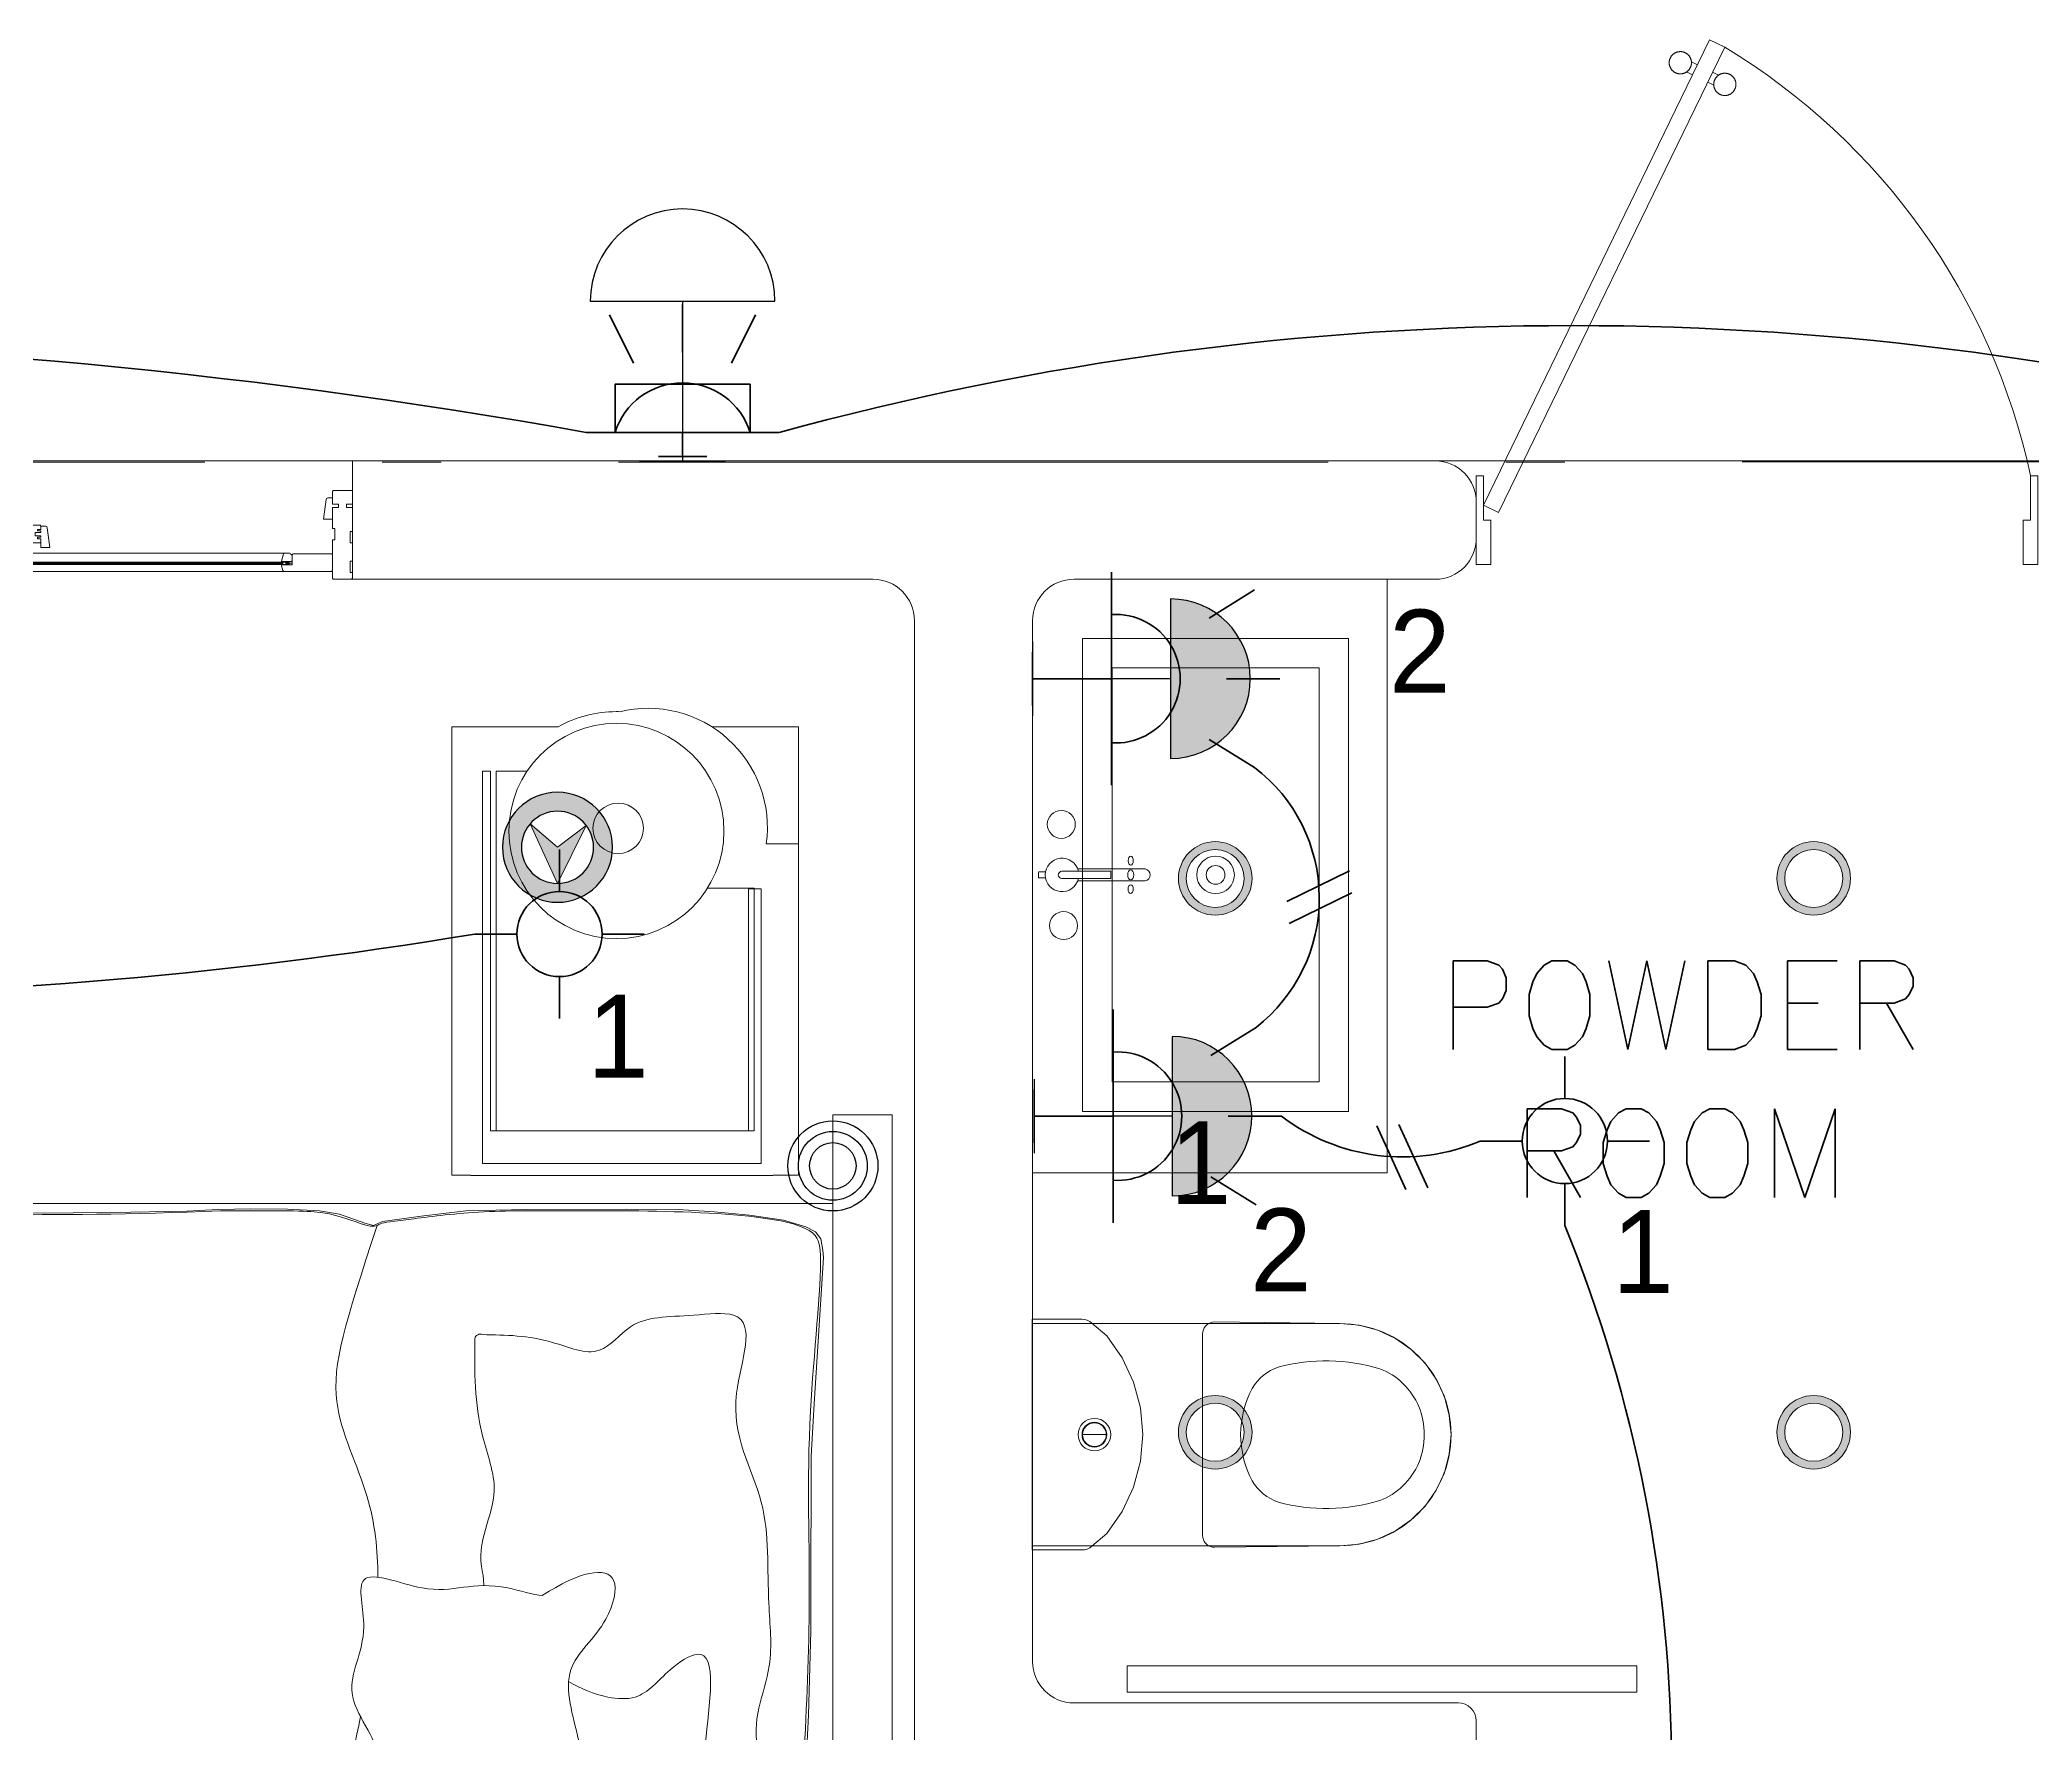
# Model space of a CAD drawing. Header units: metres. Extents: x 14 to 2416, y -346 to 476.
# Drawn here: x 47.873 to 51.242, y -72.777 to -69.914 of the extents above; entities that cross this region are included whole.
import ezdxf

# ---------------------------------------------------------------- set-up
doc = ezdxf.new("R2010")
doc.units = ezdxf.units.M
doc.linetypes.add('0', pattern=[0])
doc.linetypes.add('ACAD_ISO10W100', pattern=[18, 12, -3, 0, -3])
doc.layers.get('0').update_dxf_attribs({"linetype": '0', "lineweight": 20})
doc.layers.add('1', color=1, linetype='Continuous')
doc.layers.add('MAVA Luminarias', color=1, linetype='Continuous')
for name, color, linetype, lineweight in [('A-ANNO-TEXT', 20, 'Continuous', 13), ('A-DOOR', 35, 'Continuous', 5), ('A-WALL', 250, 'Continuous', 20), ('baños', 251, 'Continuous', 0), ('cristales', 131, 'Continuous', 0), ('E Salida Luces', 22, 'Continuous', 40), ('E Tuberia Emp Losa', 22, 'Continuous', 40), ('MAVA', 1, 'Continuous', 15), ('MAVA -LUMINARIAS', 1, 'Continuous', 18), ('MOBILIARIOS', 252, 'Continuous', 0), ('piso', 253, 'Continuous', 0), ('SE-2', 252, 'Continuous', 9), ('textos', 7, 'Continuous', 0)]:
    doc.layers.add(name, color=color, linetype=linetype, lineweight=lineweight)
doc.layers.add('SOLAR', color=7, linetype='ACAD_ISO10W100', lineweight=9, true_color=0xff1414)
doc.styles.add('CENTURY GOTHIC', font='GOTHIC.TTF')
doc.styles.get("Standard").update_dxf_attribs({"font": 'arial.ttf', "height": 0.1875})

# ---------------------------------------------------------------- blocks, each defined once
blk = doc.blocks.new('downlight')
at = {"layer": 'MAVA -LUMINARIAS'}
h = blk.add_hatch(color=3, dxfattribs=at)
h.dxf.hatch_style = 1
h.paths.add_polyline_path([(-5.416, -22.4571, 1), (-5.2917, -22.4571, 1)])
h.paths.add_polyline_path([(-5.3048, -22.4571, -1), (-5.4029, -22.4571, -1)], flags=16)
at = {"layer": 'MAVA -LUMINARIAS', "color": 3}
for radius in [0.0622, 0.049]:
    blk.add_circle((-5.3539, -22.4571), radius, dxfattribs=at)
blk = doc.blocks.new('dl ip')
at = {"layer": 'MAVA', "true_color": 0xf8991e, "transparency": 33554687}
h = blk.add_hatch(color=30, dxfattribs=at)
h.dxf.hatch_style = 1
h.paths.add_polyline_path([(94.7574, -111.2088), (94.7109, -111.2482), (94.6624, -111.2113), (94.7109, -111.3092)])
at = {"layer": 'MAVA Luminarias', "linetype": 'Continuous', "true_color": 0xf8991e}
h = blk.add_hatch(color=30, dxfattribs=at)
h.paths.add_polyline_path([(94.618, -111.2482, 1), (94.8039, -111.2482, 1)])
h.paths.add_polyline_path([(94.7719, -111.2482, -1), (94.6499, -111.2482, -1)], flags=16)
at = {"layer": 'MAVA', "color": 30, "true_color": 0xf8991e}
for p, q in [((94.7109, -111.2482), (94.6624, -111.2113)), ((94.6624, -111.2113), (94.7109, -111.3092)), ((94.7109, -111.3092), (94.7574, -111.2088)), ((94.7574, -111.2088), (94.7109, -111.2482))]:
    blk.add_line(p, q, dxfattribs=at)
at = {"layer": 'MAVA Luminarias', "color": 30, "linetype": 'Continuous', "true_color": 0xf8991e}
for radius in [0.093, 0.061]:
    blk.add_circle((94.7109, -111.2482), radius, dxfattribs=at)
blk = doc.blocks.new('SCONCE 1')
at = {"layer": 'MAVA Luminarias', "color": 5, "linetype": 'Continuous'}
for p, q in [((-1.3737, 0.6794), (-1.3737, 1.191)), ((-0.9314, 0.8161), (-0.9314, 1.0543)), ((-1.3737, 0.9352), (-0.9314, 0.9352))]:
    blk.add_line(p, q, dxfattribs=at)
blk.add_arc((-1.3737, 0.9352), 0.2558, 90, 270, dxfattribs=at)
blk = doc.blocks.new('SCONCE 2')
at = {"layer": 'MAVA Luminarias', "linetype": 'Continuous'}
blk.add_hatch(color=1, dxfattribs=at).paths.add_polyline_path([(0.3422, -0.2405, 1), (-0.169, -0.2405)])
at = {"layer": 'MAVA Luminarias', "color": 1, "linetype": 'Continuous'}
for p, q in [((-0.169, -0.2405), (0.3422, -0.2405)), ((0.0866, -0.2405), (0.0866, -0.6823)), ((-0.0323, -0.6823), (0.2056, -0.6823))]:
    blk.add_line(p, q, dxfattribs=at)
blk.add_arc((0.0866, -0.2405), 0.2556, 0, 180, dxfattribs=at)
blk = doc.blocks.new('Caroma_ToiletSuites')
at = {"layer": 'baños'}
for p, q in [((0, 708), (-32.6, 705.1)), ((32.6, 705.1), (0, 708)), ((-94, 682.8), (-120.8, 664)), ((-64.3, 696.7), (-94, 682.8)), ((-32.6, 705.1), (-64.3, 696.7)), ((64.3, 696.7), (32.6, 705.1)), ((94, 682.8), (64.3, 696.7)), ((120.8, 664), (94, 682.8)), ((-144, 640.8), (-162.8, 614)), ((-120.8, 664), (-144, 640.8)), ((144, 640.8), (120.8, 664)), ((162.8, 614), (144, 640.8)), ((-162.8, 614), (-176.7, 584.3)), ((176.7, 584.3), (162.8, 614)), ((-176.7, 584.3), (-185.1, 552.6)), ((185.1, 552.6), (176.7, 584.3)), ((-185.1, 552.6), (-188, 520)), ((188, 520), (185.1, 552.6)), ((-188, 520), (-190.5, 308)), ((-188, 0), (-188, 520)), ((188, 520), (188, 0)), ((190.5, 308), (188, 520)), ((-190.5, 308), (-190.2, 304.5)), ((-190.2, 304.5), (-189.3, 301.2)), ((189.3, 301.2), (190.2, 304.5)), ((190.2, 304.5), (190.5, 308)), ((-189.3, 301.2), (-187.8, 298)), ((-187.8, 298), (-185.8, 295.1)), ((-185.8, 295.1), (-183.4, 292.7)), ((-183.4, 292.7), (-180.5, 290.7)), ((-180.5, 290.7), (-177.3, 289.2)), ((-177.3, 289.2), (-174, 288.3)), ((-174, 288.3), (-170.5, 288)), ((-170.5, 288), (170.5, 288)), ((170.5, 288), (174, 288.3)), ((174, 288.3), (177.3, 289.2)), ((177.3, 289.2), (180.5, 290.7)), ((180.5, 290.7), (183.4, 292.7)), ((183.4, 292.7), (185.8, 295.1)), ((185.8, 295.1), (187.8, 298)), ((187.8, 298), (189.3, 301.2)), ((-88.9, 171.3), (-130, 152.2)), ((-45.1, 183.1), (-88.9, 171.3)), ((0, 187), (-45.1, 183.1)), ((45.1, 183.1), (0, 187)), ((88.9, 171.3), (45.1, 183.1)), ((130, 152.2), (88.9, 171.3)), ((-130, 152.2), (-167.1, 126.2)), ((167.1, 126.2), (130, 152.2)), ((-167.1, 126.2), (-188.7, 100.9)), ((0, 85), (0, 125)), ((188.7, 100.9), (167.1, 126.2)), ((-194.6, 88.2), (-195, 83.5)), ((-195, 83.5), (-195, 0)), ((-193.4, 92.7), (-194.6, 88.2)), ((-191.4, 97), (-193.4, 92.7)), ((-188.7, 100.9), (-191.4, 97)), ((191.4, 97), (188.7, 100.9)), ((193.4, 92.7), (191.4, 97)), ((194.6, 88.2), (193.4, 92.7)), ((195, 83.5), (194.6, 88.2)), ((195, 0), (195, 83.5)), ((-195, 0), (195, 0)), ((188, 0), (-188, 0))]:
    blk.add_line(p, q, dxfattribs=at)
for centre, radius, start, end in [((0, 520), 188, 0, 180), ((-2.7, 547.4), 115.2, 88.6565, 137.0404), ((2.7, 547.4), 115.2, 42.9609, 91.3415), ((-18.8, 556.1), 97.6, 134.3372, 160.9897), ((18.8, 556.1), 97.6, 19.01, 45.6643), ((183, 496.7), 307.9, 162.7713, 195.2143), ((-183, 496.7), 307.9, 344.7852, 17.2286), ((-36.1, 442.4), 82.4, 198.763, 239.3582), ((36.1, 442.4), 82.4, 300.6412, 341.2351), ((2.9, 529.9), 177.9, 242.916, 269.0659), ((-2.9, 529.9), 177.9, 270.9339, 297.0836), ((0, 105), 27.5, 0, 180), ((0, 105), 27.5, 180, 0), ((0, 105), 21, 0, 180), ((0, 105), 21, 180, 0), ((0, 105), 20, 0, 180), ((0, 105), 20, 180, 0)]:
    blk.add_arc(centre, radius, start, end, dxfattribs=at)
blk = doc.blocks.new('puerta 1.00')
at = {"layer": 'A-DOOR'}
for p, q in [((-0.15, -0.0125), (-0.9369, -0.3949)), ((-0.1376, -0.038), (-0.15, -0.0125)), ((-0.1376, -0.038), (-0.9245, -0.4204)), ((-0.8946, -0.3743), (-0.8996, -0.3641)), ((-0.8777, -0.3661), (-0.8826, -0.3559)), ((-0.9369, -0.3949), (-0.9245, -0.4204)), ((-0.8822, -0.3998), (-0.8772, -0.4101)), ((-0.8653, -0.3916), (-0.8603, -0.4018))]:
    blk.add_line(p, q, dxfattribs=at)
for points in [[(-0.05, 0), (-0.05, -0.025), (-0.125, -0.025), (-0.125, -0.0125), (-0.2, -0.0125), (-0.2, 0), (-0.05, 0)], [(-0.05, -0.95), (-0.05, -0.925), (-0.125, -0.925), (-0.125, -0.9375), (-0.2, -0.9375), (-0.2, -0.95), (-0.05, -0.95)]]:
    blk.add_lwpolyline(points, dxfattribs=at)
blk.add_arc((0.0366, 0.1602), 1.1229, 211.1336, 257.8343, dxfattribs=at)
for points in [[(-0.8982, -0.3642), (-0.9033, -0.3642), (-0.912, -0.3591), (-0.917, -0.3504), (-0.917, -0.3403), (-0.912, -0.3316), (-0.9033, -0.3265), (-0.8932, -0.3265), (-0.8844, -0.3316), (-0.8794, -0.3403), (-0.8794, -0.3504), (-0.8844, -0.3591), (-0.8932, -0.3642), (-0.8982, -0.3642)], [(-0.8617, -0.4394), (-0.8667, -0.4394), (-0.8754, -0.4344), (-0.8805, -0.4256), (-0.8805, -0.4156), (-0.8754, -0.4068), (-0.8667, -0.4018), (-0.8566, -0.4018), (-0.8479, -0.4068), (-0.8428, -0.4156), (-0.8428, -0.4257), (-0.8479, -0.4344), (-0.8566, -0.4394), (-0.8617, -0.4394)]]:
    blk.add_open_spline(points, degree=2, dxfattribs=at)
blk = doc.blocks.new('Fenton Bead')
at = {"color": 7}
blk.add_lwpolyline([(2.1, 12.5, -0.341999), (0.2, 11), (0, 10.7), (0, 1), (1, 0), (18, 0), (18, 0.5), (14.7, 12.9, 0.339454), (13.2, 14), (4.1, 14, 0.341999)], format="xyb", close=True, dxfattribs=at)
blk = doc.blocks.new('A$Cc8a12148')
at = {"layer": 'SE-2', "lineweight": 0}
for p, q in [((0.005, 0.0777), (0.005, 0.0975)), ((0.005, 0.0975), (0.0297, 0.0975)), ((0.0201, 0.0825), (0.005, 0.0825))]:
    blk.add_line(p, q, dxfattribs=at)
for points in [[(0, 0.1147), (0, 0.0652), (0.005, 0.0652), (0.005, 0.1147)], [(0.0297, 0.0975), (0.0201, 0.0975), (0.0201, 0.0002), (0.0297, 0.0002)]]:
    blk.add_lwpolyline(points, close=True, dxfattribs=at)
blk = doc.blocks.new('A$C920d5985')
at = {"layer": 'A-DOOR', "color": 7}
for p, q in [((0.0325, 0.15), (0, 0.15)), ((0, 0.15), (0, 0.127)), ((0.034, 0.1485), (0.0325, 0.15)), ((0.034, 0.127), (0.034, 0.1485)), ((0.0417, 0.1375), (0.034, 0.1375)), ((2.7583, 0.1375), (2.766, 0.1375)), ((2.766, 0.1485), (2.7675, 0.15)), ((2.766, 0.127), (2.766, 0.1485)), ((2.7675, 0.15), (2.8, 0.15)), ((2.8, 0.15), (2.8, 0.127)), ((0, 0.127), (0.01, 0.127)), ((0.01, 0.121), (0, 0.121)), ((0, 0.121), (0, 0.0805)), ((0.01, 0.127), (0.01, 0.121)), ((0.024, 0.121), (0.024, 0.127)), ((0.024, 0.127), (0.034, 0.127)), ((0.034, 0.121), (0.024, 0.121)), ((0.034, 0.0855), (0.034, 0.121)), ((0.034, 0.1015), (0.049, 0.1015)), ((0.049, 0.1015), (0.0447, 0.1347)), ((2.751, 0.1015), (2.7553, 0.1347)), ((2.766, 0.1015), (2.751, 0.1015)), ((2.776, 0.127), (2.766, 0.127)), ((2.766, 0.0855), (2.766, 0.121)), ((2.766, 0.121), (2.776, 0.121)), ((2.776, 0.121), (2.776, 0.127)), ((2.8, 0.127), (2.79, 0.127)), ((2.79, 0.127), (2.79, 0.121)), ((2.79, 0.121), (2.8, 0.121)), ((2.8, 0.121), (2.8, 0.0805)), ((0, 0.0805), (0.004, 0.0805)), ((0.004, 0.0805), (0.004, 0.0615)), ((0.03, 0.0665), (0.03, 0.0855)), ((0.03, 0.0855), (0.034, 0.0855)), ((0.5118, 0.0537), (0.5161, 0.0869)), ((0.5191, 0.0897), (0.5268, 0.0897)), ((0.5268, 0.0897), (0.5283, 0.0912)), ((0.5268, 0.0842), (0.5268, 0.0897)), ((0.5328, 0.0842), (0.5268, 0.0842)), ((0.5268, 0.0792), (0.5268, 0.0815)), ((0.5268, 0.0815), (0.5328, 0.0815)), ((0.5368, 0.0792), (0.5268, 0.0792)), ((0.5268, 0.0712), (0.5268, 0.0732)), ((0.5268, 0.0732), (0.5368, 0.0732)), ((0.5328, 0.0712), (0.5268, 0.0712)), ((0.5268, 0.0627), (0.5268, 0.0685)), ((0.5268, 0.0685), (0.5328, 0.0685)), ((0.5283, 0.0912), (0.6089, 0.0912)), ((0.5328, 0.0815), (0.5328, 0.0842)), ((0.5328, 0.0685), (0.5328, 0.0712)), ((0.5368, 0.0732), (0.5368, 0.0792)), ((0.6123, 0.0802), (0.5948, 0.0802)), ((0.5948, 0.0802), (0.5948, 0.0627)), ((0.5948, 0.0772), (0.5998, 0.0772)), ((0.5948, 0.0772), (0.5998, 0.0772)), ((0.5998, 0.0792), (0.6058, 0.0752)), ((0.5998, 0.0752), (0.6058, 0.0792)), ((0.6089, 0.0912), (0.6108, 0.0898)), ((1.1453, 0.0912), (0.6089, 0.0912)), ((0.6108, 0.0898), (0.6128, 0.0817)), ((0.6128, 0.0807), (0.6123, 0.0802)), ((0.6128, 0.0817), (0.6128, 0.0807)), ((1.1434, 0.0898), (1.1414, 0.0817)), ((1.1414, 0.0817), (1.1414, 0.0807)), ((1.1414, 0.0807), (1.1419, 0.0802)), ((1.1419, 0.0802), (1.1594, 0.0802)), ((1.1453, 0.0912), (1.1434, 0.0898)), ((1.2259, 0.0912), (1.1453, 0.0912)), ((1.1544, 0.0792), (1.1484, 0.0752)), ((1.1544, 0.0752), (1.1484, 0.0792)), ((1.1594, 0.0772), (1.1544, 0.0772)), ((1.1594, 0.0772), (1.1544, 0.0772)), ((1.1594, 0.0802), (1.1594, 0.0627)), ((1.2274, 0.0897), (1.2259, 0.0912)), ((1.2274, 0.0627), (1.2274, 0.0897)), ((1.5726, 0.0897), (1.5741, 0.0912)), ((1.5726, 0.0627), (1.5726, 0.0897)), ((1.5741, 0.0912), (1.6547, 0.0912)), ((1.6581, 0.0802), (1.6406, 0.0802)), ((1.6406, 0.0802), (1.6406, 0.0627)), ((1.6406, 0.0772), (1.6456, 0.0772)), ((1.6406, 0.0772), (1.6456, 0.0772)), ((1.6456, 0.0792), (1.6516, 0.0752)), ((1.6456, 0.0752), (1.6516, 0.0792)), ((1.6547, 0.0912), (1.6566, 0.0898)), ((1.6547, 0.0912), (2.1911, 0.0912)), ((1.6566, 0.0898), (1.6586, 0.0817)), ((1.6586, 0.0807), (1.6581, 0.0802)), ((1.6586, 0.0817), (1.6586, 0.0807)), ((2.1892, 0.0898), (2.1872, 0.0817)), ((2.1872, 0.0817), (2.1872, 0.0807)), ((2.1872, 0.0807), (2.1877, 0.0802)), ((2.1877, 0.0802), (2.2052, 0.0802)), ((2.1911, 0.0912), (2.1892, 0.0898)), ((2.2717, 0.0912), (2.1911, 0.0912)), ((2.2002, 0.0792), (2.1942, 0.0752)), ((2.2002, 0.0752), (2.1942, 0.0792)), ((2.2052, 0.0772), (2.2002, 0.0772)), ((2.2052, 0.0772), (2.2002, 0.0772)), ((2.2052, 0.0802), (2.2052, 0.0627)), ((2.2632, 0.0732), (2.2632, 0.0792)), ((2.2632, 0.0792), (2.2732, 0.0792)), ((2.2732, 0.0732), (2.2632, 0.0732)), ((2.2672, 0.0815), (2.2672, 0.0842)), ((2.2672, 0.0842), (2.2732, 0.0842)), ((2.2732, 0.0815), (2.2672, 0.0815)), ((2.2672, 0.0685), (2.2672, 0.0712)), ((2.2672, 0.0712), (2.2732, 0.0712)), ((2.2732, 0.0685), (2.2672, 0.0685)), ((2.2732, 0.0897), (2.2717, 0.0912)), ((2.2732, 0.0842), (2.2732, 0.0897)), ((2.2809, 0.0897), (2.2732, 0.0897)), ((2.2732, 0.0792), (2.2732, 0.0815)), ((2.2732, 0.0712), (2.2732, 0.0732)), ((2.2732, 0.0627), (2.2732, 0.0685)), ((2.2882, 0.0537), (2.2839, 0.0869)), ((2.77, 0.0855), (2.766, 0.0855)), ((2.77, 0.0665), (2.77, 0.0855)), ((2.8, 0.0805), (2.796, 0.0805)), ((2.796, 0.0805), (2.796, 0.0615)), ((0.004, 0.0615), (0, 0.0615)), ((0, 0.0615), (0, 0.0305)), ((0.034, 0.0665), (0.03, 0.0665)), ((0.034, 0.0015), (0.034, 0.0665)), ((0.0355, 0.043), (0.034, 0.0415)), ((0.034, 0.0415), (0.034, 0.0357)), ((0.1005, 0.043), (0.0355, 0.043)), ((0.102, 0.0415), (0.1005, 0.043)), ((0.102, 0.024), (0.102, 0.0415)), ((0.6534, 0.044), (0.1152, 0.044)), ((0.5268, 0.0537), (0.5118, 0.0537)), ((0.5283, 0.0612), (0.5268, 0.0627)), ((0.5268, 0.0627), (0.5268, 0.0537)), ((0.5933, 0.0612), (0.5283, 0.0612)), ((0.5948, 0.0627), (0.5933, 0.0612)), ((0.608, 0.0602), (1.1462, 0.0602)), ((0.6667, 0.0415), (0.6682, 0.043)), ((0.6667, 0.024), (0.6667, 0.0415)), ((0.6682, 0.043), (0.7332, 0.043)), ((0.7347, 0.0357), (0.7287, 0.0357)), ((0.7287, 0.0357), (0.7287, 0.033)), ((0.7332, 0.043), (0.7347, 0.0415)), ((0.7347, 0.0415), (0.7347, 0.0505)), ((0.7347, 0.0505), (0.7497, 0.0505)), ((0.7347, 0.0415), (0.7347, 0.0357)), ((0.7497, 0.0505), (0.7454, 0.0173)), ((1.1594, 0.0627), (1.1609, 0.0612)), ((1.1609, 0.0612), (1.2259, 0.0612)), ((1.2259, 0.0612), (1.2274, 0.0627)), ((1.5741, 0.0612), (1.5726, 0.0627)), ((1.6391, 0.0612), (1.5741, 0.0612)), ((1.6406, 0.0627), (1.6391, 0.0612)), ((2.192, 0.0602), (1.6538, 0.0602)), ((2.0653, 0.0505), (2.0503, 0.0505)), ((2.0503, 0.0505), (2.0546, 0.0173)), ((2.0653, 0.0415), (2.0653, 0.0505)), ((2.0668, 0.043), (2.0653, 0.0415)), ((2.0653, 0.0415), (2.0653, 0.0357)), ((2.0653, 0.0357), (2.0713, 0.0357)), ((2.1318, 0.043), (2.0668, 0.043)), ((2.0713, 0.0357), (2.0713, 0.033)), ((2.1333, 0.0415), (2.1318, 0.043)), ((2.1333, 0.024), (2.1333, 0.0415)), ((2.1466, 0.044), (2.6848, 0.044)), ((2.2052, 0.0627), (2.2067, 0.0612)), ((2.2067, 0.0612), (2.2717, 0.0612)), ((2.2717, 0.0612), (2.2732, 0.0627)), ((2.2732, 0.0627), (2.2732, 0.0537)), ((2.2732, 0.0537), (2.2882, 0.0537)), ((2.698, 0.0415), (2.6995, 0.043)), ((2.698, 0.024), (2.698, 0.0415)), ((2.6995, 0.043), (2.7645, 0.043)), ((2.7645, 0.043), (2.766, 0.0415)), ((2.766, 0.0015), (2.766, 0.0665)), ((2.766, 0.0665), (2.77, 0.0665)), ((2.766, 0.0415), (2.766, 0.0357)), ((2.796, 0.0615), (2.8, 0.0615)), ((2.8, 0.0615), (2.8, 0.0305)), ((0, 0.0305), (0, 0.0305)), ((0.004, 0.0305), (0, 0.0305)), ((0.004, 0.0115), (0, 0.0115)), ((0, 0.0115), (0, 0.0015)), ((0, 0.0015), (0.0015, 0)), ((0.0015, 0), (0.0325, 0)), ((0.004, 0.0305), (0.004, 0.0115)), ((0.0325, 0), (0.034, 0.0015)), ((0.034, 0.0015), (0.034, 0.0165)), ((0.034, 0.0145), (0.0355, 0.013)), ((0.0355, 0.013), (0.1161, 0.013)), ((0.102, 0.027), (0.107, 0.027)), ((0.102, 0.027), (0.107, 0.027)), ((0.1195, 0.024), (0.102, 0.024)), ((0.107, 0.025), (0.113, 0.029)), ((0.107, 0.029), (0.113, 0.025)), ((0.1161, 0.013), (0.118, 0.0145)), ((0.1161, 0.013), (0.6525, 0.013)), ((0.118, 0.0145), (0.12, 0.0225)), ((0.12, 0.0235), (0.1195, 0.024)), ((0.12, 0.0225), (0.12, 0.0235)), ((0.6487, 0.0235), (0.6492, 0.024)), ((0.6487, 0.0225), (0.6487, 0.0235)), ((0.6507, 0.0145), (0.6487, 0.0225)), ((0.6492, 0.024), (0.6667, 0.024)), ((0.6525, 0.013), (0.6507, 0.0145)), ((0.7332, 0.013), (0.6525, 0.013)), ((0.6617, 0.025), (0.6557, 0.029)), ((0.6617, 0.029), (0.6557, 0.025)), ((0.6667, 0.027), (0.6617, 0.027)), ((0.6667, 0.027), (0.6617, 0.027)), ((0.7347, 0.031), (0.7247, 0.031)), ((0.7247, 0.031), (0.7247, 0.025)), ((0.7247, 0.025), (0.7347, 0.025)), ((0.7287, 0.033), (0.7347, 0.033)), ((0.7347, 0.0227), (0.7287, 0.0227)), ((0.7287, 0.0227), (0.7287, 0.02)), ((0.7287, 0.02), (0.7347, 0.02)), ((0.7347, 0.0145), (0.7332, 0.013)), ((0.7347, 0.033), (0.7347, 0.031)), ((0.7347, 0.025), (0.7347, 0.0227)), ((0.7347, 0.02), (0.7347, 0.0145)), ((0.7424, 0.0145), (0.7347, 0.0145)), ((2.0576, 0.0145), (2.0653, 0.0145)), ((2.0713, 0.033), (2.0653, 0.033)), ((2.0653, 0.033), (2.0653, 0.031)), ((2.0653, 0.031), (2.0753, 0.031)), ((2.0753, 0.025), (2.0653, 0.025)), ((2.0653, 0.025), (2.0653, 0.0227)), ((2.0653, 0.0227), (2.0713, 0.0227)), ((2.0713, 0.02), (2.0653, 0.02)), ((2.0653, 0.02), (2.0653, 0.0145)), ((2.0653, 0.0145), (2.0668, 0.013)), ((2.0668, 0.013), (2.1475, 0.013)), ((2.0713, 0.0227), (2.0713, 0.02)), ((2.0753, 0.031), (2.0753, 0.025)), ((2.1333, 0.027), (2.1383, 0.027)), ((2.1333, 0.027), (2.1383, 0.027)), ((2.1508, 0.024), (2.1333, 0.024)), ((2.1383, 0.025), (2.1443, 0.029)), ((2.1383, 0.029), (2.1443, 0.025)), ((2.1475, 0.013), (2.1493, 0.0145)), ((2.6839, 0.013), (2.1475, 0.013)), ((2.1493, 0.0145), (2.1513, 0.0225)), ((2.1513, 0.0235), (2.1508, 0.024)), ((2.1513, 0.0225), (2.1513, 0.0235)), ((2.68, 0.0235), (2.6805, 0.024)), ((2.68, 0.0225), (2.68, 0.0235)), ((2.682, 0.0145), (2.68, 0.0225)), ((2.6805, 0.024), (2.698, 0.024)), ((2.6839, 0.013), (2.682, 0.0145)), ((2.7645, 0.013), (2.6839, 0.013)), ((2.693, 0.025), (2.687, 0.029)), ((2.693, 0.029), (2.687, 0.025)), ((2.698, 0.027), (2.693, 0.027)), ((2.698, 0.027), (2.693, 0.027)), ((2.766, 0.0145), (2.7645, 0.013)), ((2.766, 0.0015), (2.766, 0.0165)), ((2.7675, 0), (2.766, 0.0015)), ((2.7985, 0), (2.7675, 0)), ((2.796, 0.0305), (2.796, 0.0115)), ((2.796, 0.0305), (2.8, 0.0305)), ((2.796, 0.0115), (2.8, 0.0115)), ((2.8, 0.0015), (2.7985, 0)), ((2.8, 0.0305), (2.8, 0.0305)), ((2.8, 0.0115), (2.8, 0.0015))]:
    blk.add_line(p, q, dxfattribs=at)
for points in [[(0.5948, 0.0772), (0.5998, 0.0772), (0.5998, 0.0772), (0.5948, 0.0772)], [(1.1544, 0.0752), (0.5998, 0.0752), (0.5998, 0.0792), (1.1544, 0.0792)], [(1.1544, 0.0792), (0.5998, 0.0792), (0.5998, 0.0752), (1.1544, 0.0752)], [(0.5998, 0.0792), (0.6058, 0.0792), (0.6058, 0.0752), (0.5998, 0.0752)], [(0.6123, 0.0802), (0.6003, 0.0802), (0.6003, 0.0792), (0.6123, 0.0792)], [(0.6123, 0.0752), (0.6003, 0.0752), (0.6003, 0.0742), (0.6123, 0.0742)], [(0.6058, 0.0792), (0.6108, 0.0792), (0.6108, 0.0752), (0.6058, 0.0752)], [(1.1419, 0.0802), (1.1539, 0.0802), (1.1539, 0.0792), (1.1419, 0.0792)], [(1.1419, 0.0752), (1.1539, 0.0752), (1.1539, 0.0742), (1.1419, 0.0742)], [(1.1484, 0.0792), (1.1434, 0.0792), (1.1434, 0.0752), (1.1484, 0.0752)], [(1.1544, 0.0792), (1.1484, 0.0792), (1.1484, 0.0752), (1.1544, 0.0752)], [(1.1594, 0.0772), (1.1544, 0.0772), (1.1544, 0.0772), (1.1594, 0.0772)], [(1.6406, 0.0772), (1.6456, 0.0772), (1.6456, 0.0772), (1.6406, 0.0772)], [(1.6456, 0.0792), (1.6516, 0.0792), (1.6516, 0.0752), (1.6456, 0.0752)], [(1.6456, 0.0752), (2.2002, 0.0752), (2.2002, 0.0792), (1.6456, 0.0792)], [(1.6456, 0.0792), (2.2002, 0.0792), (2.2002, 0.0752), (1.6456, 0.0752)], [(1.6581, 0.0802), (1.6461, 0.0802), (1.6461, 0.0792), (1.6581, 0.0792)], [(1.6581, 0.0752), (1.6461, 0.0752), (1.6461, 0.0742), (1.6581, 0.0742)], [(1.6516, 0.0792), (1.6566, 0.0792), (1.6566, 0.0752), (1.6516, 0.0752)], [(2.1877, 0.0802), (2.1997, 0.0802), (2.1997, 0.0792), (2.1877, 0.0792)], [(2.1877, 0.0752), (2.1997, 0.0752), (2.1997, 0.0742), (2.1877, 0.0742)], [(2.1942, 0.0792), (2.1892, 0.0792), (2.1892, 0.0752), (2.1942, 0.0752)], [(2.2002, 0.0792), (2.1942, 0.0792), (2.1942, 0.0752), (2.2002, 0.0752)], [(2.2052, 0.0772), (2.2002, 0.0772), (2.2002, 0.0772), (2.2052, 0.0772)], [(0.102, 0.027), (0.107, 0.027), (0.107, 0.027), (0.102, 0.027)], [(0.107, 0.025), (0.113, 0.025), (0.113, 0.029), (0.107, 0.029)], [(0.107, 0.029), (0.6617, 0.029), (0.6617, 0.025), (0.107, 0.025)], [(0.107, 0.025), (0.6617, 0.025), (0.6617, 0.029), (0.107, 0.029)], [(0.1195, 0.029), (0.1075, 0.029), (0.1075, 0.03), (0.1195, 0.03)], [(0.1195, 0.024), (0.1075, 0.024), (0.1075, 0.025), (0.1195, 0.025)], [(0.113, 0.025), (0.118, 0.025), (0.118, 0.029), (0.113, 0.029)], [(0.6492, 0.029), (0.6612, 0.029), (0.6612, 0.03), (0.6492, 0.03)], [(0.6492, 0.024), (0.6612, 0.024), (0.6612, 0.025), (0.6492, 0.025)], [(0.6557, 0.025), (0.6507, 0.025), (0.6507, 0.029), (0.6557, 0.029)], [(0.6617, 0.025), (0.6557, 0.025), (0.6557, 0.029), (0.6617, 0.029)], [(0.6667, 0.027), (0.6617, 0.027), (0.6617, 0.027), (0.6667, 0.027)], [(2.1333, 0.027), (2.1383, 0.027), (2.1383, 0.027), (2.1333, 0.027)], [(2.693, 0.029), (2.1383, 0.029), (2.1383, 0.025), (2.693, 0.025)], [(2.693, 0.025), (2.1383, 0.025), (2.1383, 0.029), (2.693, 0.029)], [(2.1383, 0.025), (2.1443, 0.025), (2.1443, 0.029), (2.1383, 0.029)], [(2.1508, 0.029), (2.1388, 0.029), (2.1388, 0.03), (2.1508, 0.03)], [(2.1508, 0.024), (2.1388, 0.024), (2.1388, 0.025), (2.1508, 0.025)], [(2.1443, 0.025), (2.1493, 0.025), (2.1493, 0.029), (2.1443, 0.029)], [(2.6805, 0.029), (2.6925, 0.029), (2.6925, 0.03), (2.6805, 0.03)], [(2.6805, 0.024), (2.6925, 0.024), (2.6925, 0.025), (2.6805, 0.025)], [(2.687, 0.025), (2.682, 0.025), (2.682, 0.029), (2.687, 0.029)], [(2.693, 0.025), (2.687, 0.025), (2.687, 0.029), (2.693, 0.029)], [(2.698, 0.027), (2.693, 0.027), (2.693, 0.027), (2.698, 0.027)]]:
    blk.add_lwpolyline(points, close=True, dxfattribs=at)
for centre, start, end in [((0.0417, 0.1345), 4.2891, 90.0015), ((2.7583, 0.1345), 89.9985, 175.7109), ((0.5191, 0.0867), 89.9985, 175.7109), ((2.2809, 0.0867), 4.2891, 90.0015), ((0.7424, 0.0175), 269.9985, 355.7109), ((2.0576, 0.0175), 184.2891, 270.0015)]:
    blk.add_arc(centre, 0.003, start, end, dxfattribs=at)
at = {"layer": 'cristales', "const_width": 0.004}
for points in [[(1.1434, 0.0772), (0.6108, 0.0772)], [(1.6566, 0.0772), (2.1892, 0.0772)], [(0.118, 0.027), (0.6507, 0.027)], [(2.682, 0.027), (2.1493, 0.027)]]:
    blk.add_lwpolyline(points, dxfattribs=at)
at = {"layer": 'piso'}
blk.add_line((2.8, 0.2), (0, 0.2), dxfattribs=at)
at = {"layer": 'A-DOOR', "color": 7, "yscale": 0.001000000023175567, "zscale": 0.001000000023175567, "rotation": 180}
for p, xscale in [((0.5948, 0.0742), -0.001000000023175567), ((1.1594, 0.0742), 0.001000000023175567), ((1.6406, 0.0742), -0.001000000023175567), ((2.2052, 0.0742), 0.001000000023175567)]:
    blk.add_blockref('Fenton Bead', p, dxfattribs=dict(at, xscale=xscale))
at = {"layer": 'A-DOOR', "color": 7, "yscale": 0.001000000023175567, "zscale": 0.001000000023175567}
for p, xscale in [((0.102, 0.03), 0.001000000023175567), ((0.6667, 0.03), -0.001000000023175567), ((2.1333, 0.03), 0.001000000023175567), ((2.698, 0.03), -0.001000000023175567)]:
    blk.add_blockref('Fenton Bead', p, dxfattribs=dict(at, xscale=xscale))
at = {"layer": 'SE-2', "lineweight": 0, "xscale": -1}
for p, rotation in [((1.1035, 0.0912), 270), ((1.6965, 0.0612), 90)]:
    blk.add_blockref('A$Cc8a12148', p, dxfattribs=dict(at, rotation=rotation))
at = {"layer": 'SE-2', "lineweight": 0}
for p, rotation in [((1.6965, 0.0912), 90), ((1.1035, 0.0612), 270)]:
    blk.add_blockref('A$Cc8a12148', p, dxfattribs=dict(at, rotation=rotation))
blk = doc.blocks.new('A$C8d867532')
at = {"layer": 'baños', "linetype": 'Continuous'}
blk.add_line((0.0395, 0.4062, 0), (0.1223, 0.4062, 0.0004), dxfattribs=at)
at = {"layer": 'baños'}
for points in [[(0.0743, 0.8), (0.5243, 0.8), (0.5243, 0), (0.0743, 0)], [(0.1243, 0.75), (0.4743, 0.75), (0.4743, 0.05), (0.1243, 0.05)]]:
    blk.add_lwpolyline(points, close=True, dxfattribs=at)
at = {"layer": 'baños', "linetype": 'Continuous'}
for points, elevation in [([(0.0114, 0.405), (0.0005, 0.405), (0, 0.4043), (0, 0.3957)], 0), ([(0.1223, 0.4062), (0.1223, 0.3939)], 0.0004), ([(0, 0.3957), (0.0005, 0.395), (0.0114, 0.395)], 0)]:
    blk.add_lwpolyline(points, dxfattribs=dict(at, elevation=elevation))
blk.add_lwpolyline([(0.0672, 0.3939, -9.082434), (0.0672, 0.4062)], format="xyb", dxfattribs=at)
at = {"layer": 'baños', "linetype": 'Continuous', "elevation": 0}
for points in [[(0.0333, 0.4, -0.385153), (0.0395, 0.4062), (0.0395, 0.4062)], [(0.0661, 0.4101), (0.1804, 0.4101, -0.363105), (0.1887, 0.4, -0.363105), (0.1804, 0.39), (0.0661, 0.39)], [(0.0333, 0.4, 0.385153), (0.0395, 0.3939), (0.0395, 0.3939)]]:
    blk.add_lwpolyline(points, format="xyb", dxfattribs=at)
at = {"layer": 'baños', "linetype": 'Continuous', "extrusion": (1.31781e-06, -1, -8.43443e-26), "elevation": -0.3939}
blk.add_lwpolyline([(0.1223, 0.0004), (0.0395, 0)], close=True, dxfattribs=at)
at = {"layer": 'baños', "linetype": 'Continuous'}
for centre, radius in [((0.0422, 0.4857), 0.0237), ((0.2993, 0.4), 0.0317), ((0.2993, 0.4), 0.0159), ((0.0384, 0.3146), 0.0237)]:
    blk.add_circle(centre, radius, dxfattribs=at)
at = {"layer": 'baños', "linetype": 'Continuous', "extrusion": (3.61622e-27, 8.43443e-26, -1)}
for centre, major_axis, ratio in [((0.1558, 0.4), (0, -0.0085), 0.599546), ((0.1557, 0.424), (0.00005, -0.0075), 0.581577), ((0.1558, 0.376), (0.00005, -0.0075), 0.581577)]:
    blk.add_ellipse(centre, major_axis=major_axis, ratio=ratio, dxfattribs=at)
at = {"layer": 'baños', "linetype": 'Continuous', "flags": 8}
for tag, p in [('TRADENAME', (0.1887, 0.4, 0)), ('MODELNUMBER', (0.1887, 0.4, 0)), ('MATERIAL', (0.1888, 0.4, 0)), ('PRODUCT', (0.1888, 0.4, 0))]:
    blk.add_attdef(tag, p, '', height=0.0000254, rotation=270.0001, dxfattribs=at)
at = {"layer": 'baños', "linetype": 'Continuous'}
for tag, p in [('MATERIAL', (0.299, 0.3999)), ('PRODUCT', (0.299, 0.3999)), ('TRADENAME', (0.2991, 0.3999)), ('MODELNUMBER', (0.2991, 0.3999))]:
    blk.add_attdef(tag, p, '', height=0.0000254, rotation=90.0001, dxfattribs=at)
blk = doc.blocks.new('PL BASE 1N NASAS 09')
at = {"layer": 'A-DOOR'}
blk.add_lwpolyline([(-100.6713, -37.2871), (-99.8095, -37.2871), (-99.8095, -37.3316), (-100.6713, -37.3316)], close=True, dxfattribs=at)
at = {"layer": 'A-WALL'}
for p, q in [((-101.981, -35.2497), (-100.15, -35.2497)), ((-101.981, -35.2497), (-101.981, -35.4497)), ((-100.0811, -35.3797), (-100.0811, -35.3197)), ((-101.101, -35.4497), (-101.9829, -35.4497)), ((-100.761, -35.4497), (-100.15, -35.4497)), ((-101.031, -35.5197), (-101.031, -39.4797)), ((-100.831, -37.2797), (-100.831, -35.5197)), ((-100.761, -37.3497), (-100.1111, -37.3497)), ((-100.0811, -37.3797), (-100.0811, -37.4697))]:
    blk.add_line(p, q, dxfattribs=at)
for centre, radius, start, end in [((-100.1501, -35.3188), 0.0691, 359.2271, 89.8655), ((-100.1501, -35.3807), 0.0691, 270.1345, 0.7729), ((-101.101, -35.5197), 0.07, 0, 90), ((-100.761, -35.5197), 0.07, 90, 180), ((-100.761, -37.2797), 0.07, 180, 270), ((-100.1111, -37.3797), 0.03, 0, 90)]:
    blk.add_arc(centre, radius, start, end, dxfattribs=at)
at = {"layer": 'baños'}
for q in [(-100.2315, -35.4497), (-100.8315, -36.4532)]:
    blk.add_line((-100.2315, -36.4532), q, dxfattribs=at)
at = {"layer": 'piso'}
blk.add_line((-100.15, -35.2497), (-99.1011, -35.2497), dxfattribs=at)
blk.add_blockref('A$C920d5985', (-104.781, -35.4497))
at = {"layer": '1'}
ref = blk.add_blockref('A$C8d867532', (-100.8209, -35.5497), dxfattribs=dict(at, xscale=-1, rotation=180))
ref.add_attrib('MATERIAL', 'VITREOUS CHINA', (-100.522, -35.9496), dxfattribs={"layer": 'baños', "linetype": 'Continuous', "height": 0.0000254, "rotation": 269.9999})
ref.add_attrib('PRODUCT', 'BATHROOM SINK', (-100.5219, -35.9496), dxfattribs={"layer": 'baños', "linetype": 'Continuous', "height": 0.0000254, "rotation": 269.9999})
ref.add_attrib('TRADENAME', 'VOX', (-100.5219, -35.9496), dxfattribs={"layer": 'baños', "linetype": 'Continuous', "height": 0.0000254, "rotation": 269.9999})
ref.add_attrib('MODELNUMBER', 'K-5373', (-100.5218, -35.9496), dxfattribs={"layer": 'baños', "linetype": 'Continuous', "height": 0.0000254, "rotation": 269.9999})
ref.add_attrib('MATERIAL', 'BRASS', (-100.6321, -35.9498, 0), dxfattribs={"layer": 'baños', "linetype": 'Continuous', "height": 0.0000254, "rotation": 89.9999})
ref.add_attrib('PRODUCT', 'FAUCETS', (-100.6322, -35.9498, 0), dxfattribs={"layer": 'baños', "linetype": 'Continuous', "height": 0.0000254, "rotation": 89.9999})
ref.add_attrib('TRADENAME', 'PURIST', (-100.6322, -35.9498, 0), dxfattribs={"layer": 'baños', "linetype": 'Continuous', "height": 0.0000254, "rotation": 89.9999})
ref.add_attrib('MODELNUMBER', 'K-14404-4A', (-100.6322, -35.9498, 0), dxfattribs={"layer": 'baños', "linetype": 'Continuous', "height": 0.0000254, "rotation": 89.9999})
at = {"layer": 'A-DOOR', "xscale": -1, "rotation": 90}
blk.add_blockref('puerta 1.00', (-100.0811, -35.4747), dxfattribs=at)
at = {"layer": 'baños', "xscale": -0.000999999934791, "yscale": 0.000999999934791, "rotation": 270}
blk.add_blockref('Caroma_ToiletSuites', (-100.8315, -36.8961), dxfattribs=at)
at = {"layer": 'textos', "insert": (-98.03, -36.495), "char_height": 0.15, "width": 3.408577, "attachment_point": 9}
blk.add_mtext('\\pxqc;{\\Fromans|c0;POWDER\\PROOM}', dxfattribs=at)
blk = doc.blocks.new('A$C11dadbfd')
at = {"layer": 'MOBILIARIOS'}
for p in [(1.7951, 3.6335), (1.9417, 3.4354)]:
    blk.add_line(p, (1.9417, 3.6335), dxfattribs=at)
blk.add_lwpolyline([(1.3875, 2.8747), (1.3875, 2.8753), (1.3554, 2.8753), (1.3554, 3.6335), (1.5357, 3.6335, -0.127695), (1.6339, 3.659, -0.007083), (1.6396, 3.6589, -0.52849), (1.8874, 3.4354), (1.9417, 3.4354), (1.9417, 2.8753), (1.8985, 2.8753), (1.8985, 2.8747), (1.8575, 2.8747)], format="xyb", close=True, dxfattribs=at)
for points in [[(1.8575, 3.3604), (1.8575, 2.9503), (1.4212, 2.9503), (1.4212, 3.5585), (1.4075, 3.5585), (1.4075, 2.8947), (1.8575, 2.8947), (1.8785, 2.8947), (1.8785, 3.3592), (1.8575, 3.3592), (1.8575, 2.9503)], [(2.1, 0.6774), (2, 0.6774), (2, 2.9774), (2.1, 2.9774)], [(2, 0.8274), (0, 0.8274), (0, 2.8274), (2, 2.8274)]]:
    blk.add_lwpolyline(points, close=True, dxfattribs=at)
for points in [[(1.4304, 3.5585), (1.4304, 2.9503), (1.8667, 2.9503), (1.8667, 3.3604), (1.7881, 3.3604)], [(1.4304, 3.5585), (1.4829, 3.5585)], [(0.5734, 2.8126), (0.6662, 2.8109), (0.813, 2.8126), (0.9075, 2.8143), (0.9605, 2.8169), (1.0157, 2.8185), (1.0776, 2.8177), (1.1319, 2.8152), (1.1657, 2.8093), (1.2083, 2.7943), (1.2234, 2.7901), (1.2384, 2.7968), (1.3036, 2.806), (1.3792, 2.8152), (1.4821, 2.8169), (1.6504, 2.8177), (1.7386, 2.8169), (1.7996, 2.8135), (1.8589, 2.8077), (1.9166, 2.7993), (1.9544, 2.7876), (1.9703, 2.7792), (1.9795, 2.7675), (1.9829, 2.7482), (1.984, 2.7359), (1.9682, 2.4885), (1.9635, 2.4003), (1.9626, 2.1559), (1.9626, 2.1046), (1.9588, 1.9621), (1.9521, 1.8305)]]:
    blk.add_lwpolyline(points, dxfattribs=at)
for centre, radius in [((1.6339, 3.4571), 0.1819), ((1.6369, 3.4617), 0.0427)]:
    blk.add_circle(centre, radius, dxfattribs=at)
blk.add_arc((1.4035, 2.5972), 0.00932, 64.4366, 168.7327, dxfattribs=at)
blk.add_open_spline([(0.9644, 2.8152), (0.6575, 2.8005), (0.4702, 2.816), (0.2769, 2.8152)], degree=3, dxfattribs=at)
for points, knots in [([(1.2536, 0.8837), (1.2536, 0.8837), (1.2536, 0.8837), (1.2536, 0.8837), (1.2553, 0.8836), (1.2902, 0.8837), (1.3601, 0.8633), (1.5319, 0.8551), (1.739, 0.8394), (1.9697, 0.8633), (1.9954, 0.9487), (1.9697, 1.1987), (1.9824, 1.4698), (1.9294, 1.6589), (1.9697, 2.0804), (1.9512, 2.442), (1.9846, 2.7165), (1.9697, 2.8152), (1.5773, 2.8152), (1.391, 2.8152), (1.2491, 2.7954), (1.2358, 2.7954), (1.2203, 2.7835), (1.15, 2.8152), (1.0853, 2.8152), (0.9644, 2.8152)], [2.895366, 2.895366, 2.895366, 2.895366, 2.896475, 3.053535, 3.138588, 3.190252, 3.29358, 3.393683, 3.686394, 3.848283, 3.942303, 4.166996, 4.499824, 4.847407, 5.433591, 5.797126, 6.093613, 6.186669, 6.495546, 6.666013, 6.828452, 7.059973, 7.190877, 7.299822, 7.383928, 7.383928, 7.383928, 7.383928]), ([(1.2291, 2.7899), (1.1753, 2.6231), (1.1344, 2.5006), (1.2193, 2.3428), (1.2306, 2.2415), (1.2306, 2.1954)], [0.0005696, 0.0005696, 0.0005696, 0.0005696, 0.2116189, 0.3895346, 0.5346505, 0.5346505, 0.5346505, 0.5346505]), ([(1.4075, 2.6056), (1.4464, 2.605), (1.5112, 2.604), (1.6052, 2.5604), (1.6633, 2.6386), (1.7368, 2.634), (1.8841, 2.6519), (1.8025, 2.4679), (1.897, 2.3336), (1.8864, 2.1722), (1.9035, 2.0318), (1.8555, 1.9443), (1.8965, 1.8496), (1.8291, 1.879), (1.7823, 1.8902)], [0, 0, 0, 0, 0.125513, 0.209774, 0.279098, 0.385114, 0.440556, 0.579971, 0.776155, 0.956632, 1.067828, 1.221054, 1.242986, 1.352802, 1.352802, 1.352802, 1.352802]), ([(1.3944, 2.599), (1.394, 2.544), (1.3934, 2.4576), (1.4468, 2.3258), (1.3937, 2.2542), (1.409, 2.1981), (1.4099, 2.1812)], [0, 0, 0, 0, 0.1739603, 0.2732689, 0.4204064, 0.4281347, 0.4281347, 0.4281347, 0.4281347]), ([(1.5086, 2.1643), (1.4936, 2.1652), (1.3997, 2.1973), (1.3383, 2.1521), (1.182, 2.2235), (1.2227, 2.0905), (1.1573, 1.9979), (1.271, 1.8818), (1.1717, 1.7569), (1.2106, 1.666), (1.1853, 1.5363), (1.2988, 1.5579), (1.3751, 1.646), (1.4895, 1.5871), (1.6481, 1.5665), (1.5809, 1.7533), (1.589, 1.8781), (1.5321, 2.0442), (1.6164, 2.1034), (1.6483, 2.2197), (1.5711, 2.2057), (1.5086, 2.1643)], [0.483205, 0.483205, 0.483205, 0.483205, 0.53364, 0.686105, 0.79098, 0.874215, 0.993951, 1.121456, 1.272938, 1.391058, 1.496021, 1.56567, 1.671481, 1.841411, 1.931504, 2.070402, 2.301906, 2.427526, 2.537167, 2.607901, 2.719001, 2.719001, 2.719001, 2.719001]), ([(1.553, 2.0189), (1.5739, 2.0076), (1.6095, 1.9913), (1.679, 1.987), (1.7141, 2.0349), (1.8118, 2.0993), (1.774, 1.8858), (1.7853, 1.7674), (1.789, 1.6087), (1.8046, 1.4975), (1.7861, 1.3196), (1.6731, 1.437), (1.5644, 1.4057), (1.4728, 1.4213), (1.4066, 1.4098), (1.36, 1.4401), (1.4229, 1.4926), (1.3851, 1.5575), (1.3867, 1.605), (1.3874, 1.6175)], [0.032571, 0.032571, 0.032571, 0.032571, 0.107712, 0.156224, 0.235226, 0.291111, 0.451247, 0.617718, 0.770472, 0.95788, 1.036962, 1.155398, 1.259301, 1.397905, 1.433881, 1.478271, 1.518706, 1.629903, 1.669516, 1.669516, 1.669516, 1.669516]), ([(1.2013, 1.9598), (1.1864, 1.8804), (1.147, 1.769), (1.1924, 1.5931), (1.1657, 1.4114), (1.2752, 1.1795), (1.1954, 0.98), (1.2439, 0.9003), (1.2553, 0.8837)], [0.780746, 0.780746, 0.780746, 0.780746, 1.031047, 1.138144, 1.338216, 1.638789, 1.87051, 1.932727, 1.932727, 1.932727, 1.932727])]:
    blk.add_open_spline(points, degree=3, knots=knots, dxfattribs=at)
blk = doc.blocks.new('PL MUEBLES 1N NASAS 09')
at = {"layer": 'baños'}
blk.add_blockref('PL BASE 1N NASAS 09', (162.2615, 88.2033), dxfattribs=at)
at = {"layer": 'MOBILIARIOS'}
blk.add_blockref('A$C11dadbfd', (59.0928, 48.8707), dxfattribs=at)
blk = doc.blocks.new('A$Cbef68299')
blk.add_blockref('PL MUEBLES 1N NASAS 09', (-30.7659, -32.0535))
blk = doc.blocks.new('A$Cc5be7df0')
at = {"layer": 'SOLAR', "ltscale": 0.1}
blk.add_lwpolyline([(50.6493, 18.241), (12.7705, 18.2411), (13.2139, 38.2316), (50.9852, 38.2377)], close=True, dxfattribs=at)
at = {"layer": 'A-ANNO-TEXT'}
blk.add_blockref('A$Cbef68299', (4.1493, 17.337), dxfattribs=at)
blk = doc.blocks.new('*U394')
at = {"layer": 'E Salida Luces'}
for p, q in [((-0.1234, 0.2394), (-0.0828, 0.1579)), ((0, 0.2574), (0, 0.1759)), ((0.1234, 0.2394), (0.0828, 0.1579)), ((-0.163, 0.0408), (-0.0815, 0.0408)), ((0.0815, 0.0408), (-0.0815, 0.0408)), ((0, 0.0408), (0, 0)), ((0.0815, 0.0408), (0.163, 0.0408)), ((-0.0408, 0), (0.0408, 0))]:
    blk.add_line(p, q, dxfattribs=at)
blk.add_lwpolyline([(0.1142, 0.0408), (0.1142, 0.1223), (-0.1142, 0.1223), (-0.1142, 0.0408)], close=True, dxfattribs=at)
blk.add_arc((0, 0.0052), 0.1196, 17.3143, 162.6857, dxfattribs=at)
blk = doc.blocks.new('*U370')
for p, q in [((0.025, 1.368), (-1.049, -1.483)), ((0.987, 1.368), (-0.088, -1.483))]:
    blk.add_line(p, q)
blk = doc.blocks.new('*U577')
at = {"xscale": 0.03937007874015749, "yscale": 0.03937007874015749, "zscale": 0.03937007874015749, "rotation": 265.9799869822195}
blk.add_blockref('*U370', (0.0022, -0.0014), dxfattribs=at)
blk = doc.blocks.new('*U541')
at = {"layer": 'E Salida Luces', "linetype": 'Continuous'}
for p, q in [((0, 0.3583), (0, 0.1807)), ((-0.3576, 0.0007), (-0.18, 0.0007)), ((0.18, 0.0007), (0.3576, 0.0007)), ((0, -0.1793), (0, -0.3569))]:
    blk.add_line(p, q, dxfattribs=at)
blk.add_circle((0, 0.0007), 0.18, dxfattribs=at)
blk = doc.blocks.new('*U386')
at = {"layer": 'E Salida Luces'}
for p, q in [((-0.2226, 0.1502), (-0.2226, 0.3004)), ((-0.6254, 0.2502), (-0.4978, 0.171)), ((-0.2226, 0.1502), (-0.2226, -0.1502)), ((0, -0.0751), (0, 0.0751)), ((-0.2226, 0), (0, 0)), ((-0.6968, 0), (-0.5466, 0)), ((-0.2226, -0.3004), (-0.2226, -0.1502)), ((-0.6254, -0.2502), (-0.4978, -0.1711))]:
    blk.add_line(p, q, dxfattribs=at)
blk.add_arc((-0.2348, 0), 0.1811, 86.1195, 273.8805, dxfattribs=at)
blk = doc.blocks.new('*U625')
at = {"xscale": 0.03937007874015749, "yscale": 0.03937007874015749, "zscale": 0.03937007874015749, "rotation": 174.4784380161597}
blk.add_blockref('*U370', (-0.0014, -0.0021), dxfattribs=at)
blk = doc.blocks.new('*U579')
at = {"layer": 'E Salida Luces', "linetype": 'Continuous'}
for p, q in [((0, 0.3583), (0, 0.1807)), ((-0.3576, 0.0007), (-0.18, 0.0007)), ((0.18, 0.0007), (0.3576, 0.0007)), ((0, -0.1793), (0, -0.3569))]:
    blk.add_line(p, q, dxfattribs=at)
blk.add_circle((0, 0.0007), 0.18, dxfattribs=at)

msp = doc.modelspace()

# ---------------------------------------------------------------- linework, layer by layer
at = {"layer": 'E Salida Luces'}
for centre, radius, start, end in [((50.4664, -75.4815), 5.0842, 74.6762, 105.3238), ((47.0059, -80.5212), 10.1031, 79.79031, 100.34685), ((49.7594, -71.3652), 0.277, 307.8764, 52.8019), ((47.3016, -63.5079), 8.0254, 260.62761, 279.37239), ((50.1767, -71.4654), 0.3375, 232.7217, 292.9925), ((48.1983, -72.8387), 2.4337, 337.7986, 22.2014)]:
    msp.add_arc(centre, radius, start, end, dxfattribs=at)
at = {"layer": 'MAVA Luminarias'}
for radius in [0.0762, 0.0582, 0.0393]:
    msp.add_circle((49.2138, -71.8181), radius, dxfattribs=at)

# ---------------------------------------------------------------- block references
at = {"layer": 'A-ANNO-TEXT'}
msp.add_blockref('A$Cc5be7df0', (14.7377, -108.8632), dxfattribs=at)
at = {"layer": 'E Salida Luces', "color": 1}
msp.add_blockref('*U394', (48.9597, -70.6188), dxfattribs=at)
at = {"layer": 'E Salida Luces', "color": 1, "xscale": 0.6, "yscale": 0.6, "zscale": 0.6, "rotation": 180}
for p in [(49.5516, -70.9944), (49.5542, -71.734)]:
    msp.add_blockref('*U386', p, dxfattribs=at)
at = {"layer": 'E Salida Luces', "xscale": -0.4, "yscale": 0.4, "zscale": 0.4}
msp.add_blockref('*U579', (48.7516, -71.4264), dxfattribs=at)
at = {"layer": 'E Salida Luces', "xscale": 0.4, "yscale": 0.4, "zscale": 0.4, "rotation": 180}
msp.add_blockref('*U541', (50.4516, -71.7758), dxfattribs=at)
at = {"layer": 'E Tuberia Emp Losa', "xscale": -0.9842519685039484, "yscale": 0.9842519685039484, "zscale": 0.9842519685039484, "rotation": 90}
for name, p in [('*U625', (50.0364, -71.3636)), ('*U577', (50.1767, -71.8029))]:
    msp.add_blockref(name, p, dxfattribs=at)
at = {"layer": 'MAVA Luminarias', "color": 251, "xscale": 0.6101999921123585, "yscale": 0.6101999921123585, "zscale": 0.6101999921123585, "rotation": 270}
msp.add_blockref('SCONCE 1', (48.3891, -71.1944), dxfattribs=at)
at = {"layer": 'MAVA Luminarias', "linetype": 'Continuous', "xscale": 0.5277282914889166, "yscale": 0.5277282914889166, "zscale": 0.5277282914889166, "rotation": 270}
for p in [(49.9117, -70.9487), (49.9143, -71.6883)]:
    msp.add_blockref('SCONCE 2', p, dxfattribs=at)
at = {"layer": 'MAVA Luminarias', "xscale": -1}
msp.add_blockref('dl ip', (143.4591, 39.9688), dxfattribs=at)
at = {"layer": 'MAVA Luminarias'}
for p in [(55.2143, -48.8749), (56.2263, -48.8749), (55.2143, -49.8114), (56.2263, -49.8114)]:
    msp.add_blockref('downlight', p, dxfattribs=at)

# ---------------------------------------------------------------- texts
at = {"layer": 'E Tuberia Emp Losa', "char_height": 0.14, "attachment_point": 5, "style": 'CENTURY GOTHIC'}
for s, insert, width in [('2 ', (50.2064, -70.9477), 0.276812), ('1', (48.8506, -71.5988), 0.529968), ('1 ', (49.8356, -71.8127), 0.276812), ('2 ', (49.9715, -71.9601), 0.276812), ('1 ', (50.5835, -71.9628), 0.276812)]:
    msp.add_mtext(s, dxfattribs=dict(at, insert=insert, width=width))

doc.saveas('drawing.dxf')
